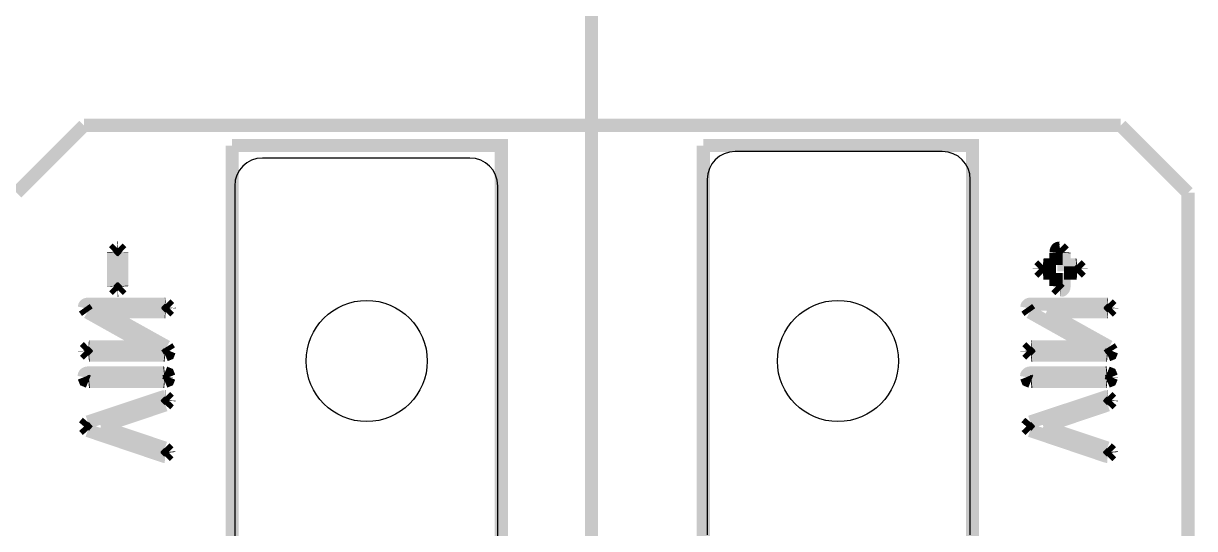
# Model space of a CAD drawing. Header units: millimetres. Extents: x 123.5 to 144.3, y 105.4 to 121.6.
# Drawn here: x 135.955 to 137.024, y 114.11 to 114.571 of the extents above; entities that cross this region are included whole.
import ezdxf

# ---------------------------------------------------------------- set-up
doc = ezdxf.new("R2010")
doc.units = ezdxf.units.MM
doc.layers.add('DESC', color=250, linetype='Continuous')

# ---------------------------------------------------------------- blocks, each defined once
blk = doc.blocks.new('board')
at = {"const_width": 0.008}
for points in [[(148.4951526050811, 112.4875071870088), (148.4951526050811, 114.8497111870088), (152.3534206050811, 114.8497111870088), (152.3534206050811, 112.4875071870088)], [(148.4951526050811, 112.4875071870088), (148.4951526050811, 114.8497111870088), (152.3534206050811, 114.8497111870088), (152.3534206050811, 112.4875071870088)], [(148.4951526050811, 112.4875071870088), (148.4951526050811, 114.8497111870088), (152.3534206050811, 114.8497111870088), (152.3534206050811, 112.4875071870088)], [(152.0038206050811, 114.3560091870088), (152.0447656050811, 114.3969541870088)], [(152.0038206050811, 114.3560091870088), (152.0447656050811, 114.3969541870088)], [(152.0038206050811, 114.3560091870088), (152.0447656050811, 114.3969541870088)], [(152.0447656050811, 114.3969541870088), (152.6753166050811, 114.3969541870088)], [(152.0447656050811, 114.3969541870088), (152.6753166050811, 114.3969541870088)], [(152.0447656050811, 114.3969541870088), (152.6753166050811, 114.3969541870088)], [(152.6753166050811, 114.3969541870088), (152.7162616050811, 114.3560091870088)], [(152.6753166050811, 114.3969541870088), (152.7162616050811, 114.3560091870088)], [(152.6753166050811, 114.3969541870088), (152.7162616050811, 114.3560091870088)], [(152.1348436050811, 114.1390011870088), (152.1348436050811, 114.3846701870088)], [(152.2986236050811, 114.1390011870088), (152.2986236050811, 114.3846701870088), (152.1348436050811, 114.3846701870088)], [(152.1348436050811, 114.1390011870088), (152.1348436050811, 114.3846701870088)], [(152.2986236050811, 114.1390011870088), (152.2986236050811, 114.3846701870088), (152.1348436050811, 114.3846701870088)], [(152.1348436050811, 114.1390011870088), (152.1348436050811, 114.3846701870088)], [(152.2986236050811, 114.1390011870088), (152.2986236050811, 114.3846701870088), (152.1348436050811, 114.3846701870088)], [(152.4214586050811, 114.1390011870088), (152.4214586050811, 114.3846701870088)], [(152.5852376050811, 114.1390011870088), (152.5852376050811, 114.3846701870088), (152.4214586050811, 114.3846701870088)], [(152.4214586050811, 114.1390011870088), (152.4214586050811, 114.3846701870088)], [(152.5852376050811, 114.1390011870088), (152.5852376050811, 114.3846701870088), (152.4214586050811, 114.3846701870088)], [(152.4214586050811, 114.1390011870088), (152.4214586050811, 114.3846701870088)], [(152.5852376050811, 114.1390011870088), (152.5852376050811, 114.3846701870088), (152.4214586050811, 114.3846701870088)], [(152.7162616050811, 114.3560091870088), (152.7162616050811, 112.9229381870088)], [(152.7162616050811, 114.3560091870088), (152.7162616050811, 112.9229381870088)], [(152.7162616050811, 114.3560091870088), (152.7162616050811, 112.9229381870088)], [(152.0650366050811, 114.3223621870088), (152.0628066050811, 114.3201331870088)], [(152.0650366050811, 114.3223621870088), (152.0628066050811, 114.3201331870088)], [(152.0650366050811, 114.3223621870088), (152.0628066050811, 114.3201331870088)], [(152.0628436050811, 114.3197311870088), (152.0628066050811, 114.3201331870088)], [(152.0628436050811, 114.3197311870088), (152.0628066050811, 114.3201331870088)], [(152.0628436050811, 114.3197311870088), (152.0628066050811, 114.3201331870088)], [(152.0628436050811, 114.3197321870088), (152.0628436050811, 114.2991181870088)], [(152.0628436050811, 114.3197321870088), (152.0628436050811, 114.2991181870088)], [(152.0628436050811, 114.3197321870088), (152.0628436050811, 114.2991181870088)], [(152.0650366050811, 114.3223621870088), (152.0651296050811, 114.3223601870088)], [(152.0650366050811, 114.3223621870088), (152.0651296050811, 114.3223601870088)], [(152.0650366050811, 114.3223621870088), (152.0651296050811, 114.3223601870088)], [(152.0654746050811, 114.3223861870088), (152.0651286050811, 114.3223601870088)], [(152.0654746050811, 114.3223861870088), (152.0651286050811, 114.3223601870088)], [(152.0654746050811, 114.3223861870088), (152.0651286050811, 114.3223601870088)], [(152.0654746050811, 114.3223861870088), (152.0677866050811, 114.3200741870088)], [(152.0654746050811, 114.3223861870088), (152.0677866050811, 114.3200741870088)], [(152.0654746050811, 114.3223861870088), (152.0677866050811, 114.3200741870088)], [(152.0677796050811, 114.3198931870088), (152.0677866050811, 114.3200741870088)], [(152.0677796050811, 114.3198931870088), (152.0677866050811, 114.3200741870088)], [(152.0677796050811, 114.3198931870088), (152.0677866050811, 114.3200741870088)], [(152.0677796050811, 114.2992321870088), (152.0677796050811, 114.3198921870088)], [(152.0677796050811, 114.2992321870088), (152.0677796050811, 114.3198921870088)], [(152.0677796050811, 114.2992321870088), (152.0677796050811, 114.3198921870088)], [(152.6383566050811, 114.3223601870088), (152.6373276050811, 114.3221761870088), (152.6369226050811, 114.3219461870088), (152.6365916050811, 114.3216231870088), (152.6363336050811, 114.3212091870088), (152.6361496050811, 114.3207021870088), (152.6360026050811, 114.3194121870088)], [(152.6383566050811, 114.3223601870088), (152.6373276050811, 114.3221761870088), (152.6369226050811, 114.3219461870088), (152.6365916050811, 114.3216231870088), (152.6363336050811, 114.3212091870088), (152.6361496050811, 114.3207021870088), (152.6360026050811, 114.3194121870088)], [(152.6383566050811, 114.3223601870088), (152.6373276050811, 114.3221761870088), (152.6369226050811, 114.3219461870088), (152.6365916050811, 114.3216231870088), (152.6363336050811, 114.3212091870088), (152.6361496050811, 114.3207021870088), (152.6360026050811, 114.3194121870088)], [(152.6360026050811, 114.3194121870088), (152.6360026050811, 114.3120531870088)], [(152.6360026050811, 114.3194121870088), (152.6360026050811, 114.3120531870088)], [(152.6360026050811, 114.3194121870088), (152.6360026050811, 114.3120531870088)], [(152.6384636050811, 114.3223631870088), (152.6383566050811, 114.3223601870088)], [(152.6384636050811, 114.3223631870088), (152.6383566050811, 114.3223601870088)], [(152.6384636050811, 114.3223631870088), (152.6383566050811, 114.3223601870088)], [(152.6384636050811, 114.3223631870088), (152.6409096050811, 114.3199161870088)], [(152.6384636050811, 114.3223631870088), (152.6409096050811, 114.3199161870088)], [(152.6384636050811, 114.3223631870088), (152.6409096050811, 114.3199161870088)], [(152.6408706050811, 114.3194791870088), (152.6409096050811, 114.3199161870088)], [(152.6408706050811, 114.3194791870088), (152.6409096050811, 114.3199161870088)], [(152.6408706050811, 114.3194791870088), (152.6409096050811, 114.3199161870088)], [(152.6482986050811, 114.3121451870088), (152.6408706050811, 114.3121451870088), (152.6408706050811, 114.3194811870088)], [(152.6482986050811, 114.3121451870088), (152.6408706050811, 114.3121451870088), (152.6408706050811, 114.3194811870088)], [(152.6482986050811, 114.3121451870088), (152.6408706050811, 114.3121451870088), (152.6408706050811, 114.3194811870088)], [(152.6279996050811, 114.3121041870088), (152.6256496050811, 114.3097541870088)], [(152.6279996050811, 114.3121041870088), (152.6256496050811, 114.3097541870088)], [(152.6279996050811, 114.3121041870088), (152.6256496050811, 114.3097541870088)], [(152.6279996050811, 114.3121041870088), (152.6284846050811, 114.3120531870088)], [(152.6279996050811, 114.3121041870088), (152.6284846050811, 114.3120531870088)], [(152.6279996050811, 114.3121041870088), (152.6284846050811, 114.3120531870088)], [(152.6360026050811, 114.3120531870088), (152.6284836050811, 114.3120531870088)], [(152.6360026050811, 114.3120531870088), (152.6284836050811, 114.3120531870088)], [(152.6360026050811, 114.3120531870088), (152.6284836050811, 114.3120531870088)], [(152.6487946050811, 114.3121951870088), (152.6482976050811, 114.3121451870088)], [(152.6487946050811, 114.3121951870088), (152.6482976050811, 114.3121451870088)], [(152.6487946050811, 114.3121951870088), (152.6482976050811, 114.3121451870088)], [(152.6487946050811, 114.3121951870088), (152.6512466050811, 114.3097441870088)], [(152.6487946050811, 114.3121951870088), (152.6512466050811, 114.3097441870088)], [(152.6487946050811, 114.3121951870088), (152.6512466050811, 114.3097441870088)], [(152.6256496050811, 114.3097441870088), (152.6256426050811, 114.3095631870088)], [(152.6256496050811, 114.3097441870088), (152.6256426050811, 114.3095631870088)], [(152.6256496050811, 114.3097441870088), (152.6256426050811, 114.3095631870088)], [(152.6280486050811, 114.3071571870088), (152.6256426050811, 114.3095631870088)], [(152.6280486050811, 114.3071571870088), (152.6256426050811, 114.3095631870088)], [(152.6280486050811, 114.3071571870088), (152.6256426050811, 114.3095631870088)], [(152.6256496050811, 114.3097451870088), (152.6256496050811, 114.3097541870088)], [(152.6256496050811, 114.3097451870088), (152.6256496050811, 114.3097541870088)], [(152.6256496050811, 114.3097451870088), (152.6256496050811, 114.3097541870088)], [(152.6280486050811, 114.3071571870088), (152.6284166050811, 114.3071861870088)], [(152.6280486050811, 114.3071571870088), (152.6284166050811, 114.3071861870088)], [(152.6280486050811, 114.3071571870088), (152.6284166050811, 114.3071861870088)], [(152.6284156050811, 114.3071851870088), (152.6360026050811, 114.3071851870088)], [(152.6284156050811, 114.3071851870088), (152.6360026050811, 114.3071851870088)], [(152.6284156050811, 114.3071851870088), (152.6360026050811, 114.3071851870088)], [(152.6360026050811, 114.3071851870088), (152.6360026050811, 114.2994611870088)], [(152.6360026050811, 114.3071851870088), (152.6360026050811, 114.2994611870088)], [(152.6360026050811, 114.3071851870088), (152.6360026050811, 114.2994611870088)], [(152.6385396050811, 114.2965811870088), (152.6395696050811, 114.2967661870088), (152.6399736050811, 114.2969961870088), (152.6403056050811, 114.2973181870088), (152.6405626050811, 114.2977331870088), (152.6407466050811, 114.2982401870088), (152.6408936050811, 114.2995291870088), (152.6408936050811, 114.3071851870088)], [(152.6385396050811, 114.2965811870088), (152.6395696050811, 114.2967661870088), (152.6399736050811, 114.2969961870088), (152.6403056050811, 114.2973181870088), (152.6405626050811, 114.2977331870088), (152.6407466050811, 114.2982401870088), (152.6408936050811, 114.2995291870088), (152.6408936050811, 114.3071851870088)], [(152.6385396050811, 114.2965811870088), (152.6395696050811, 114.2967661870088), (152.6399736050811, 114.2969961870088), (152.6403056050811, 114.2973181870088), (152.6405626050811, 114.2977331870088), (152.6407466050811, 114.2982401870088), (152.6408936050811, 114.2995291870088), (152.6408936050811, 114.3071851870088)], [(152.6408936050811, 114.3071851870088), (152.6485036050811, 114.3071851870088)], [(152.6408936050811, 114.3071851870088), (152.6485036050811, 114.3071851870088)], [(152.6408936050811, 114.3071851870088), (152.6485036050811, 114.3071851870088)], [(152.6488686050811, 114.3071581870088), (152.6485036050811, 114.3071861870088)], [(152.6488686050811, 114.3071581870088), (152.6485036050811, 114.3071861870088)], [(152.6488686050811, 114.3071581870088), (152.6485036050811, 114.3071861870088)], [(152.6488686050811, 114.3071581870088), (152.6512536050811, 114.3095431870088)], [(152.6488686050811, 114.3071581870088), (152.6512536050811, 114.3095431870088)], [(152.6488686050811, 114.3071581870088), (152.6512536050811, 114.3095431870088)], [(152.6512466050811, 114.3097231870088), (152.6512466050811, 114.3097441870088)], [(152.6512466050811, 114.3097231870088), (152.6512466050811, 114.3097441870088)], [(152.6512466050811, 114.3097231870088), (152.6512466050811, 114.3097441870088)], [(152.6512466050811, 114.3097211870088), (152.6512536050811, 114.3095431870088)], [(152.6512466050811, 114.3097211870088), (152.6512536050811, 114.3095431870088)], [(152.6512466050811, 114.3097211870088), (152.6512536050811, 114.3095431870088)], [(152.0628426050811, 114.2991191870088), (152.0628286050811, 114.2988631870088)], [(152.0628426050811, 114.2991191870088), (152.0628286050811, 114.2988631870088)], [(152.0628426050811, 114.2991191870088), (152.0628286050811, 114.2988631870088)], [(152.0651276050811, 114.2965641870088), (152.0628286050811, 114.2988631870088)], [(152.0651276050811, 114.2965641870088), (152.0628286050811, 114.2988631870088)], [(152.0651276050811, 114.2965641870088), (152.0628286050811, 114.2988631870088)], [(152.0651276050811, 114.2965641870088), (152.0654036050811, 114.2965811870088)], [(152.0651276050811, 114.2965641870088), (152.0654036050811, 114.2965811870088)], [(152.0651276050811, 114.2965641870088), (152.0654036050811, 114.2965811870088)], [(152.0655356050811, 114.2965771870088), (152.0654046050811, 114.2965811870088)], [(152.0655356050811, 114.2965771870088), (152.0654046050811, 114.2965811870088)], [(152.0655356050811, 114.2965771870088), (152.0654046050811, 114.2965811870088)], [(152.0655356050811, 114.2965771870088), (152.0678116050811, 114.2988531870088)], [(152.0655356050811, 114.2965771870088), (152.0678116050811, 114.2988531870088)], [(152.0655356050811, 114.2965771870088), (152.0678116050811, 114.2988531870088)], [(152.0677796050811, 114.2992321870088), (152.0678116050811, 114.2988531870088)], [(152.0677796050811, 114.2992321870088), (152.0678116050811, 114.2988531870088)], [(152.0677796050811, 114.2992321870088), (152.0678116050811, 114.2988531870088)], [(152.6360026050811, 114.2994601870088), (152.6359656050811, 114.2990331870088)], [(152.6360026050811, 114.2994601870088), (152.6359656050811, 114.2990331870088)], [(152.6360026050811, 114.2994601870088), (152.6359656050811, 114.2990331870088)], [(152.6384206050811, 114.2965781870088), (152.6359656050811, 114.2990331870088)], [(152.6384206050811, 114.2965781870088), (152.6359656050811, 114.2990331870088)], [(152.6384206050811, 114.2965781870088), (152.6359656050811, 114.2990331870088)], [(152.6384206050811, 114.2965781870088), (152.6385406050811, 114.2965811870088)], [(152.6384206050811, 114.2965781870088), (152.6385406050811, 114.2965811870088)], [(152.6384206050811, 114.2965781870088), (152.6385406050811, 114.2965811870088)], [(152.0941986050811, 114.2882621870088), (152.0478276050811, 114.2882621870088), (152.0465786050811, 114.2881211870088), (152.0460866050811, 114.2879441870088), (152.0456856050811, 114.2876971870088), (152.0453726050811, 114.2873791870088), (152.0451496050811, 114.2869901870088), (152.0449716050811, 114.2860001870088)], [(152.0941986050811, 114.2882621870088), (152.0478276050811, 114.2882621870088), (152.0465786050811, 114.2881211870088), (152.0460866050811, 114.2879441870088), (152.0456856050811, 114.2876971870088), (152.0453726050811, 114.2873791870088), (152.0451496050811, 114.2869901870088), (152.0449716050811, 114.2860001870088)], [(152.0941986050811, 114.2882621870088), (152.0478276050811, 114.2882621870088), (152.0465786050811, 114.2881211870088), (152.0460866050811, 114.2879441870088), (152.0456856050811, 114.2876971870088), (152.0453726050811, 114.2873791870088), (152.0451496050811, 114.2869901870088), (152.0449716050811, 114.2860001870088)], [(152.0468206050811, 114.2833951870088), (152.0449716050811, 114.2859971870088)], [(152.0468206050811, 114.2833951870088), (152.0449716050811, 114.2859971870088)], [(152.0468206050811, 114.2833951870088), (152.0449716050811, 114.2859971870088)], [(152.0951356050811, 114.2623231870088), (152.0570156050811, 114.2835311870088), (152.0941076050811, 114.2835311870088)], [(152.0951356050811, 114.2623231870088), (152.0570156050811, 114.2835311870088), (152.0941076050811, 114.2835311870088)], [(152.0951356050811, 114.2623231870088), (152.0570156050811, 114.2835311870088), (152.0941076050811, 114.2835311870088)], [(152.0468226050811, 114.2833941870088), (152.0845086050811, 114.2622771870088), (152.0478276050811, 114.2622771870088)], [(152.0468226050811, 114.2833941870088), (152.0845086050811, 114.2622771870088), (152.0478276050811, 114.2622771870088)], [(152.0468226050811, 114.2833941870088), (152.0845086050811, 114.2622771870088), (152.0478276050811, 114.2622771870088)], [(152.0944736050811, 114.2835011870088), (152.0941066050811, 114.2835321870088)], [(152.0944736050811, 114.2835011870088), (152.0941066050811, 114.2835321870088)], [(152.0944736050811, 114.2835011870088), (152.0941066050811, 114.2835321870088)], [(152.0945136050811, 114.2882851870088), (152.0941986050811, 114.2882621870088)], [(152.0945136050811, 114.2882851870088), (152.0941986050811, 114.2882621870088)], [(152.0945136050811, 114.2882851870088), (152.0941986050811, 114.2882621870088)], [(152.0944736050811, 114.2835011870088), (152.0967176050811, 114.2857451870088)], [(152.0944736050811, 114.2835011870088), (152.0967176050811, 114.2857451870088)], [(152.0944736050811, 114.2835011870088), (152.0967176050811, 114.2857451870088)], [(152.0945136050811, 114.2882851870088), (152.0967206050811, 114.2860771870088)], [(152.0945136050811, 114.2882851870088), (152.0967206050811, 114.2860771870088)], [(152.0945136050811, 114.2882851870088), (152.0967206050811, 114.2860771870088)], [(152.0967126050811, 114.2858851870088), (152.0967206050811, 114.2860771870088)], [(152.0967126050811, 114.2858851870088), (152.0967206050811, 114.2860771870088)], [(152.0967126050811, 114.2858851870088), (152.0967206050811, 114.2860771870088)], [(152.0967126050811, 114.2858861870088), (152.0967176050811, 114.2857451870088)], [(152.0967126050811, 114.2858861870088), (152.0967176050811, 114.2857451870088)], [(152.0967126050811, 114.2858861870088), (152.0967176050811, 114.2857451870088)], [(152.6674276050811, 114.2882621870088), (152.6210566050811, 114.2882621870088), (152.6198066050811, 114.2881211870088), (152.6193156050811, 114.2879441870088), (152.6189136050811, 114.2876971870088), (152.6186016050811, 114.2873791870088), (152.6183776050811, 114.2869901870088), (152.6181996050811, 114.2860001870088)], [(152.6674276050811, 114.2882621870088), (152.6210566050811, 114.2882621870088), (152.6198066050811, 114.2881211870088), (152.6193156050811, 114.2879441870088), (152.6189136050811, 114.2876971870088), (152.6186016050811, 114.2873791870088), (152.6183776050811, 114.2869901870088), (152.6181996050811, 114.2860001870088)], [(152.6674276050811, 114.2882621870088), (152.6210566050811, 114.2882621870088), (152.6198066050811, 114.2881211870088), (152.6193156050811, 114.2879441870088), (152.6189136050811, 114.2876971870088), (152.6186016050811, 114.2873791870088), (152.6183776050811, 114.2869901870088), (152.6181996050811, 114.2860001870088)], [(152.6200496050811, 114.2833951870088), (152.6181996050811, 114.2859971870088)], [(152.6200496050811, 114.2833951870088), (152.6181996050811, 114.2859971870088)], [(152.6200496050811, 114.2833951870088), (152.6181996050811, 114.2859971870088)], [(152.6200506050811, 114.2833941870088), (152.6577366050811, 114.2622771870088), (152.6210566050811, 114.2622771870088)], [(152.6200506050811, 114.2833941870088), (152.6577366050811, 114.2622771870088), (152.6210566050811, 114.2622771870088)], [(152.6200506050811, 114.2833941870088), (152.6577366050811, 114.2622771870088), (152.6210566050811, 114.2622771870088)], [(152.6302436050811, 114.2835311870088), (152.6673356050811, 114.2835311870088)], [(152.6683646050811, 114.2623231870088), (152.6302436050811, 114.2835311870088)], [(152.6302436050811, 114.2835311870088), (152.6673356050811, 114.2835311870088)], [(152.6683646050811, 114.2623231870088), (152.6302436050811, 114.2835311870088)], [(152.6302436050811, 114.2835311870088), (152.6673356050811, 114.2835311870088)], [(152.6683646050811, 114.2623231870088), (152.6302436050811, 114.2835311870088)], [(152.6677016050811, 114.2835011870088), (152.6673356050811, 114.2835321870088)], [(152.6677016050811, 114.2835011870088), (152.6673356050811, 114.2835321870088)], [(152.6677016050811, 114.2835011870088), (152.6673356050811, 114.2835321870088)], [(152.6677416050811, 114.2882851870088), (152.6674266050811, 114.2882621870088)], [(152.6677416050811, 114.2882851870088), (152.6674266050811, 114.2882621870088)], [(152.6677416050811, 114.2882851870088), (152.6674266050811, 114.2882621870088)], [(152.6677016050811, 114.2835011870088), (152.6699456050811, 114.2857451870088)], [(152.6677016050811, 114.2835011870088), (152.6699456050811, 114.2857451870088)], [(152.6677016050811, 114.2835011870088), (152.6699456050811, 114.2857451870088)], [(152.6677416050811, 114.2882851870088), (152.6699496050811, 114.2860771870088)], [(152.6677416050811, 114.2882851870088), (152.6699496050811, 114.2860771870088)], [(152.6677416050811, 114.2882851870088), (152.6699496050811, 114.2860771870088)], [(152.6699406050811, 114.2858851870088), (152.6699496050811, 114.2860771870088)], [(152.6699406050811, 114.2858851870088), (152.6699496050811, 114.2860771870088)], [(152.6699406050811, 114.2858851870088), (152.6699496050811, 114.2860771870088)], [(152.6699416050811, 114.2858861870088), (152.6699456050811, 114.2857451870088)], [(152.6699416050811, 114.2858861870088), (152.6699456050811, 114.2857451870088)], [(152.6699416050811, 114.2858861870088), (152.6699456050811, 114.2857451870088)], [(152.0474896050811, 114.2623011870088), (152.0450756050811, 114.2598881870088)], [(152.0474896050811, 114.2623011870088), (152.0450756050811, 114.2598881870088)], [(152.0474896050811, 114.2623011870088), (152.0450756050811, 114.2598881870088)], [(152.0474896050811, 114.2623011870088), (152.0478296050811, 114.2622771870088)], [(152.0474896050811, 114.2623011870088), (152.0478296050811, 114.2622771870088)], [(152.0474896050811, 114.2623011870088), (152.0478296050811, 114.2622771870088)], [(152.0951376050811, 114.2623221870088), (152.0967126050811, 114.2598111870088)], [(152.0951376050811, 114.2623221870088), (152.0967126050811, 114.2598111870088)], [(152.0951376050811, 114.2623221870088), (152.0967126050811, 114.2598111870088)], [(152.6207176050811, 114.2623011870088), (152.6183046050811, 114.2598881870088)], [(152.6207176050811, 114.2623011870088), (152.6183046050811, 114.2598881870088)], [(152.6207176050811, 114.2623011870088), (152.6183046050811, 114.2598881870088)], [(152.6207176050811, 114.2623011870088), (152.6210576050811, 114.2622771870088)], [(152.6207176050811, 114.2623011870088), (152.6210576050811, 114.2622771870088)], [(152.6207176050811, 114.2623011870088), (152.6210576050811, 114.2622771870088)], [(152.6683656050811, 114.2623221870088), (152.6699406050811, 114.2598111870088)], [(152.6683656050811, 114.2623221870088), (152.6699406050811, 114.2598111870088)], [(152.6683656050811, 114.2623221870088), (152.6699406050811, 114.2598111870088)], [(152.0450856050811, 114.2596731870088), (152.0450756050811, 114.2598881870088)], [(152.0450856050811, 114.2596731870088), (152.0450756050811, 114.2598881870088)], [(152.0450856050811, 114.2596731870088), (152.0450756050811, 114.2598881870088)], [(152.0450856050811, 114.2596711870088), (152.0450846050811, 114.2596381870088)], [(152.0450856050811, 114.2596711870088), (152.0450846050811, 114.2596381870088)], [(152.0450856050811, 114.2596711870088), (152.0450846050811, 114.2596381870088)], [(152.0474296050811, 114.2572941870088), (152.0450846050811, 114.2596381870088)], [(152.0474296050811, 114.2572941870088), (152.0450846050811, 114.2596381870088)], [(152.0474296050811, 114.2572941870088), (152.0450846050811, 114.2596381870088)], [(152.0474296050811, 114.2572941870088), (152.0478976050811, 114.2573411870088)], [(152.0474296050811, 114.2572941870088), (152.0478976050811, 114.2573411870088)], [(152.0474296050811, 114.2572941870088), (152.0478976050811, 114.2573411870088)], [(152.0478966050811, 114.2573411870088), (152.0936506050811, 114.2573411870088)], [(152.0478966050811, 114.2573411870088), (152.0936506050811, 114.2573411870088)], [(152.0478966050811, 114.2573411870088), (152.0936506050811, 114.2573411870088)], [(152.0941816050811, 114.2572841870088), (152.0936516050811, 114.2573401870088)], [(152.0941816050811, 114.2572841870088), (152.0936516050811, 114.2573401870088)], [(152.0941816050811, 114.2572841870088), (152.0936516050811, 114.2573401870088)], [(152.0941816050811, 114.2572841870088), (152.0959796050811, 114.2580141870088), (152.0967126050811, 114.2598111870088)], [(152.0941816050811, 114.2572841870088), (152.0959796050811, 114.2580141870088), (152.0967126050811, 114.2598111870088)], [(152.0941816050811, 114.2572841870088), (152.0959796050811, 114.2580141870088), (152.0967126050811, 114.2598111870088)], [(152.6183136050811, 114.2596731870088), (152.6183046050811, 114.2598881870088)], [(152.6183136050811, 114.2596731870088), (152.6183046050811, 114.2598881870088)], [(152.6183136050811, 114.2596731870088), (152.6183046050811, 114.2598881870088)], [(152.6183136050811, 114.2596711870088), (152.6183136050811, 114.2596381870088)], [(152.6183136050811, 114.2596711870088), (152.6183136050811, 114.2596381870088)], [(152.6183136050811, 114.2596711870088), (152.6183136050811, 114.2596381870088)], [(152.6206586050811, 114.2572941870088), (152.6183136050811, 114.2596381870088)], [(152.6206586050811, 114.2572941870088), (152.6183136050811, 114.2596381870088)], [(152.6206586050811, 114.2572941870088), (152.6183136050811, 114.2596381870088)], [(152.6206586050811, 114.2572941870088), (152.6211256050811, 114.2573411870088)], [(152.6206586050811, 114.2572941870088), (152.6211256050811, 114.2573411870088)], [(152.6206586050811, 114.2572941870088), (152.6211256050811, 114.2573411870088)], [(152.6211246050811, 114.2573411870088), (152.6668786050811, 114.2573411870088)], [(152.6211246050811, 114.2573411870088), (152.6668786050811, 114.2573411870088)], [(152.6211246050811, 114.2573411870088), (152.6668786050811, 114.2573411870088)], [(152.6674106050811, 114.2572841870088), (152.6668796050811, 114.2573401870088)], [(152.6674106050811, 114.2572841870088), (152.6668796050811, 114.2573401870088)], [(152.6674106050811, 114.2572841870088), (152.6668796050811, 114.2573401870088)], [(152.6674106050811, 114.2572841870088), (152.6692086050811, 114.2580141870088), (152.6699416050811, 114.2598111870088)], [(152.6674106050811, 114.2572841870088), (152.6692086050811, 114.2580141870088), (152.6699416050811, 114.2598111870088)], [(152.6674106050811, 114.2572841870088), (152.6692086050811, 114.2580141870088), (152.6699416050811, 114.2598111870088)], [(152.0933536050811, 114.2464621870088), (152.0480566050811, 114.2464621870088), (152.0466166050811, 114.2462991870088), (152.0460516050811, 114.2460961870088), (152.0455886050811, 114.2458111870088), (152.0452286050811, 114.2454441870088), (152.0449716050811, 114.2449971870088), (152.0447656050811, 114.2438571870088)], [(152.0933536050811, 114.2464621870088), (152.0480566050811, 114.2464621870088), (152.0466166050811, 114.2462991870088), (152.0460516050811, 114.2460961870088), (152.0455886050811, 114.2458111870088), (152.0452286050811, 114.2454441870088), (152.0449716050811, 114.2449971870088), (152.0447656050811, 114.2438571870088)], [(152.0933536050811, 114.2464621870088), (152.0480566050811, 114.2464621870088), (152.0466166050811, 114.2462991870088), (152.0460516050811, 114.2460961870088), (152.0455886050811, 114.2458111870088), (152.0452286050811, 114.2454441870088), (152.0449716050811, 114.2449971870088), (152.0447656050811, 114.2438571870088)], [(152.0474316050811, 114.2411931870088), (152.0455366050811, 114.2419631870088), (152.0447656050811, 114.2438581870088)], [(152.0474316050811, 114.2411931870088), (152.0455366050811, 114.2419631870088), (152.0447656050811, 114.2438581870088)], [(152.0474316050811, 114.2411931870088), (152.0455366050811, 114.2419631870088), (152.0447656050811, 114.2438581870088)], [(152.0474316050811, 114.2411931870088), (152.0479856050811, 114.2412511870088)], [(152.0474316050811, 114.2411931870088), (152.0479856050811, 114.2412511870088)], [(152.0474316050811, 114.2411931870088), (152.0479856050811, 114.2412511870088)], [(152.0479876050811, 114.2412511870088), (152.0934446050811, 114.2412511870088)], [(152.0479876050811, 114.2412511870088), (152.0934446050811, 114.2412511870088)], [(152.0479876050811, 114.2412511870088), (152.0934446050811, 114.2412511870088)], [(152.0938906050811, 114.2465181870088), (152.0933546050811, 114.2464631870088)], [(152.0938906050811, 114.2465181870088), (152.0933546050811, 114.2464631870088)], [(152.0938906050811, 114.2465181870088), (152.0933546050811, 114.2464631870088)], [(152.0939416050811, 114.2412031870088), (152.0934426050811, 114.2412521870088)], [(152.0939416050811, 114.2412031870088), (152.0934426050811, 114.2412521870088)], [(152.0939416050811, 114.2412031870088), (152.0934426050811, 114.2412521870088)], [(152.0938906050811, 114.2465181870088), (152.0957666050811, 114.2457551870088), (152.0965306050811, 114.2438771870088)], [(152.0938906050811, 114.2465181870088), (152.0957666050811, 114.2457551870088), (152.0965306050811, 114.2438771870088)], [(152.0938906050811, 114.2465181870088), (152.0957666050811, 114.2457551870088), (152.0965306050811, 114.2438771870088)], [(152.0939416050811, 114.2412031870088), (152.0957826050811, 114.2419521870088), (152.0965306050811, 114.2437931870088)], [(152.0939416050811, 114.2412031870088), (152.0957826050811, 114.2419521870088), (152.0965306050811, 114.2437931870088)], [(152.0939416050811, 114.2412031870088), (152.0957826050811, 114.2419521870088), (152.0965306050811, 114.2437931870088)], [(152.0965296050811, 114.2438561870088), (152.0965306050811, 114.2437931870088)], [(152.0965296050811, 114.2438561870088), (152.0965306050811, 114.2437931870088)], [(152.0965296050811, 114.2438561870088), (152.0965306050811, 114.2437931870088)], [(152.0965306050811, 114.2438591870088), (152.0965306050811, 114.2438771870088)], [(152.0965306050811, 114.2438591870088), (152.0965306050811, 114.2438771870088)], [(152.0965306050811, 114.2438591870088), (152.0965306050811, 114.2438771870088)], [(152.6665816050811, 114.2464621870088), (152.6212846050811, 114.2464621870088), (152.6198446050811, 114.2462991870088), (152.6192796050811, 114.2460961870088), (152.6188166050811, 114.2458111870088), (152.6184566050811, 114.2454441870088), (152.6181996050811, 114.2449971870088), (152.6179936050811, 114.2438571870088)], [(152.6665816050811, 114.2464621870088), (152.6212846050811, 114.2464621870088), (152.6198446050811, 114.2462991870088), (152.6192796050811, 114.2460961870088), (152.6188166050811, 114.2458111870088), (152.6184566050811, 114.2454441870088), (152.6181996050811, 114.2449971870088), (152.6179936050811, 114.2438571870088)], [(152.6665816050811, 114.2464621870088), (152.6212846050811, 114.2464621870088), (152.6198446050811, 114.2462991870088), (152.6192796050811, 114.2460961870088), (152.6188166050811, 114.2458111870088), (152.6184566050811, 114.2454441870088), (152.6181996050811, 114.2449971870088), (152.6179936050811, 114.2438571870088)], [(152.6206596050811, 114.2411931870088), (152.6187646050811, 114.2419631870088), (152.6179936050811, 114.2438581870088)], [(152.6206596050811, 114.2411931870088), (152.6187646050811, 114.2419631870088), (152.6179936050811, 114.2438581870088)], [(152.6206596050811, 114.2411931870088), (152.6187646050811, 114.2419631870088), (152.6179936050811, 114.2438581870088)], [(152.6206596050811, 114.2411931870088), (152.6212146050811, 114.2412511870088)], [(152.6206596050811, 114.2411931870088), (152.6212146050811, 114.2412511870088)], [(152.6206596050811, 114.2411931870088), (152.6212146050811, 114.2412511870088)], [(152.6212166050811, 114.2412511870088), (152.6666736050811, 114.2412511870088)], [(152.6212166050811, 114.2412511870088), (152.6666736050811, 114.2412511870088)], [(152.6212166050811, 114.2412511870088), (152.6666736050811, 114.2412511870088)], [(152.6671186050811, 114.2465181870088), (152.6665826050811, 114.2464631870088)], [(152.6671186050811, 114.2465181870088), (152.6665826050811, 114.2464631870088)], [(152.6671186050811, 114.2465181870088), (152.6665826050811, 114.2464631870088)], [(152.6671696050811, 114.2412031870088), (152.6666716050811, 114.2412521870088)], [(152.6671696050811, 114.2412031870088), (152.6666716050811, 114.2412521870088)], [(152.6671696050811, 114.2412031870088), (152.6666716050811, 114.2412521870088)], [(152.6671186050811, 114.2465181870088), (152.6689956050811, 114.2457551870088), (152.6697586050811, 114.2438771870088)], [(152.6671186050811, 114.2465181870088), (152.6689956050811, 114.2457551870088), (152.6697586050811, 114.2438771870088)], [(152.6671186050811, 114.2465181870088), (152.6689956050811, 114.2457551870088), (152.6697586050811, 114.2438771870088)], [(152.6671696050811, 114.2412031870088), (152.6690106050811, 114.2419521870088), (152.6697586050811, 114.2437931870088)], [(152.6671696050811, 114.2412031870088), (152.6690106050811, 114.2419521870088), (152.6697586050811, 114.2437931870088)], [(152.6671696050811, 114.2412031870088), (152.6690106050811, 114.2419521870088), (152.6697586050811, 114.2437931870088)], [(152.6697586050811, 114.2438591870088), (152.6697586050811, 114.2438771870088)], [(152.6697586050811, 114.2438591870088), (152.6697586050811, 114.2438771870088)], [(152.6697586050811, 114.2438591870088), (152.6697586050811, 114.2438771870088)], [(152.6697586050811, 114.2438561870088), (152.6697586050811, 114.2437931870088)], [(152.6697586050811, 114.2438561870088), (152.6697586050811, 114.2437931870088)], [(152.6697586050811, 114.2438561870088), (152.6697586050811, 114.2437931870088)], [(152.0941306050811, 114.2319731870088), (152.0933206050811, 114.2318721870088), (152.0925536050811, 114.2316531870088), (152.0470966050811, 114.2165461870088)], [(152.0941306050811, 114.2319731870088), (152.0933206050811, 114.2318721870088), (152.0925536050811, 114.2316531870088), (152.0470966050811, 114.2165461870088)], [(152.0941306050811, 114.2319731870088), (152.0933206050811, 114.2318721870088), (152.0925536050811, 114.2316531870088), (152.0470966050811, 114.2165461870088)], [(152.0550496050811, 114.2137581870088), (152.0942676050811, 114.2269681870088)], [(152.0550496050811, 114.2137581870088), (152.0942676050811, 114.2269681870088)], [(152.0550496050811, 114.2137581870088), (152.0942676050811, 114.2269681870088)], [(152.0943246050811, 114.2319811870088), (152.0941306050811, 114.2319731870088)], [(152.0943246050811, 114.2319811870088), (152.0941306050811, 114.2319731870088)], [(152.0943246050811, 114.2319811870088), (152.0941306050811, 114.2319731870088)], [(152.0942686050811, 114.2269681870088), (152.0965296050811, 114.2294361870088)], [(152.0942686050811, 114.2269681870088), (152.0965296050811, 114.2294361870088)], [(152.0942686050811, 114.2269681870088), (152.0965296050811, 114.2294361870088)], [(152.0943246050811, 114.2319811870088), (152.0965526050811, 114.2297531870088)], [(152.0943246050811, 114.2319811870088), (152.0965526050811, 114.2297531870088)], [(152.0943246050811, 114.2319811870088), (152.0965526050811, 114.2297531870088)], [(152.0965296050811, 114.2294351870088), (152.0965526050811, 114.2297531870088)], [(152.0965296050811, 114.2294351870088), (152.0965526050811, 114.2297531870088)], [(152.0965296050811, 114.2294351870088), (152.0965526050811, 114.2297531870088)], [(152.6673586050811, 114.2319731870088), (152.6665486050811, 114.2318721870088), (152.6657816050811, 114.2316531870088), (152.6203256050811, 114.2165461870088)], [(152.6673586050811, 114.2319731870088), (152.6665486050811, 114.2318721870088), (152.6657816050811, 114.2316531870088), (152.6203256050811, 114.2165461870088)], [(152.6673586050811, 114.2319731870088), (152.6665486050811, 114.2318721870088), (152.6657816050811, 114.2316531870088), (152.6203256050811, 114.2165461870088)], [(152.6282786050811, 114.2137581870088), (152.6674956050811, 114.2269681870088)], [(152.6282786050811, 114.2137581870088), (152.6674956050811, 114.2269681870088)], [(152.6282786050811, 114.2137581870088), (152.6674956050811, 114.2269681870088)], [(152.6675526050811, 114.2319811870088), (152.6673586050811, 114.2319731870088)], [(152.6675526050811, 114.2319811870088), (152.6673586050811, 114.2319731870088)], [(152.6675526050811, 114.2319811870088), (152.6673586050811, 114.2319731870088)], [(152.6674976050811, 114.2269681870088), (152.6697586050811, 114.2294361870088)], [(152.6674976050811, 114.2269681870088), (152.6697586050811, 114.2294361870088)], [(152.6674976050811, 114.2269681870088), (152.6697586050811, 114.2294361870088)], [(152.6675526050811, 114.2319811870088), (152.6697806050811, 114.2297531870088)], [(152.6675526050811, 114.2319811870088), (152.6697806050811, 114.2297531870088)], [(152.6675526050811, 114.2319811870088), (152.6697806050811, 114.2297531870088)], [(152.6697586050811, 114.2294351870088), (152.6697806050811, 114.2297531870088)], [(152.6697586050811, 114.2294351870088), (152.6697806050811, 114.2297531870088)], [(152.6697586050811, 114.2294351870088), (152.6697806050811, 114.2297531870088)], [(152.0470956050811, 114.2165461870088), (152.0447656050811, 114.2138271870088)], [(152.0470956050811, 114.2165461870088), (152.0447656050811, 114.2138271870088)], [(152.0470956050811, 114.2165461870088), (152.0447656050811, 114.2138271870088)], [(152.0470296050811, 114.2114041870088), (152.0447656050811, 114.2138271870088)], [(152.0470296050811, 114.2114041870088), (152.0447656050811, 114.2138271870088)], [(152.0470296050811, 114.2114041870088), (152.0447656050811, 114.2138271870088)], [(152.0470276050811, 114.2114041870088), (152.0930336050811, 114.1958631870088), (152.0936956050811, 114.1956971870088), (152.0941756050811, 114.1956581870088)], [(152.0470276050811, 114.2114041870088), (152.0930336050811, 114.1958631870088), (152.0936956050811, 114.1956971870088), (152.0941756050811, 114.1956581870088)], [(152.0470276050811, 114.2114041870088), (152.0930336050811, 114.1958631870088), (152.0936956050811, 114.1956971870088), (152.0941756050811, 114.1956581870088)], [(152.0939936050811, 114.2007311870088), (152.0550496050811, 114.2137581870088)], [(152.0939936050811, 114.2007311870088), (152.0550496050811, 114.2137581870088)], [(152.0939936050811, 114.2007311870088), (152.0550496050811, 114.2137581870088)], [(152.6203246050811, 114.2165461870088), (152.6179936050811, 114.2138271870088)], [(152.6203246050811, 114.2165461870088), (152.6179936050811, 114.2138271870088)], [(152.6203246050811, 114.2165461870088), (152.6179936050811, 114.2138271870088)], [(152.6202576050811, 114.2114041870088), (152.6179936050811, 114.2138271870088)], [(152.6202576050811, 114.2114041870088), (152.6179936050811, 114.2138271870088)], [(152.6202576050811, 114.2114041870088), (152.6179936050811, 114.2138271870088)], [(152.6202566050811, 114.2114041870088), (152.6662616050811, 114.1958631870088), (152.6669236050811, 114.1956971870088), (152.6674046050811, 114.1956581870088)], [(152.6202566050811, 114.2114041870088), (152.6662616050811, 114.1958631870088), (152.6669236050811, 114.1956971870088), (152.6674046050811, 114.1956581870088)], [(152.6202566050811, 114.2114041870088), (152.6662616050811, 114.1958631870088), (152.6669236050811, 114.1956971870088), (152.6674046050811, 114.1956581870088)], [(152.6672216050811, 114.2007311870088), (152.6282786050811, 114.2137581870088)], [(152.6672216050811, 114.2007311870088), (152.6282786050811, 114.2137581870088)], [(152.6672216050811, 114.2007311870088), (152.6282786050811, 114.2137581870088)], [(152.0939926050811, 114.2007311870088), (152.0963926050811, 114.1983771870088)], [(152.0939926050811, 114.2007311870088), (152.0963926050811, 114.1983771870088)], [(152.0939926050811, 114.2007311870088), (152.0963926050811, 114.1983771870088)], [(152.0941856050811, 114.1956571870088), (152.0964416050811, 114.1979131870088)], [(152.0941856050811, 114.1956571870088), (152.0964416050811, 114.1979131870088)], [(152.0941856050811, 114.1956571870088), (152.0964416050811, 114.1979131870088)], [(152.0963926050811, 114.1983791870088), (152.0964416050811, 114.1979131870088)], [(152.0963926050811, 114.1983791870088), (152.0964416050811, 114.1979131870088)], [(152.0963926050811, 114.1983791870088), (152.0964416050811, 114.1979131870088)], [(152.6672206050811, 114.2007311870088), (152.6696206050811, 114.1983771870088)], [(152.6672206050811, 114.2007311870088), (152.6696206050811, 114.1983771870088)], [(152.6672206050811, 114.2007311870088), (152.6696206050811, 114.1983771870088)], [(152.6674136050811, 114.1956571870088), (152.6696696050811, 114.1979131870088)], [(152.6674136050811, 114.1956571870088), (152.6696696050811, 114.1979131870088)], [(152.6674136050811, 114.1956571870088), (152.6696696050811, 114.1979131870088)], [(152.6696216050811, 114.1983791870088), (152.6696696050811, 114.1979131870088)], [(152.6696216050811, 114.1983791870088), (152.6696696050811, 114.1979131870088)], [(152.6696216050811, 114.1983791870088), (152.6696696050811, 114.1979131870088)], [(152.0941776050811, 114.1956571870088), (152.0941856050811, 114.1956571870088)], [(152.0941776050811, 114.1956571870088), (152.0941856050811, 114.1956571870088)], [(152.0941776050811, 114.1956571870088), (152.0941856050811, 114.1956571870088)], [(152.6674056050811, 114.1956571870088), (152.6674136050811, 114.1956571870088)], [(152.6674056050811, 114.1956571870088), (152.6674136050811, 114.1956571870088)], [(152.6674056050811, 114.1956571870088), (152.6674136050811, 114.1956571870088)]]:
    blk.add_lwpolyline(points, dxfattribs=at)
for points in [[(152.5838206050811, 114.1480091870088), (152.5838206050811, 114.3640091870088), (152.5834826050811, 114.3674851870088), (152.5825086050811, 114.3706991870088), (152.5809626050811, 114.3735901870088), (152.5789066050811, 114.3760951870088), (152.5764016050811, 114.3781511870088), (152.5735106050811, 114.3796971870088), (152.5702966050811, 114.3806711870088), (152.5668206050811, 114.3810091870088), (152.4408206050811, 114.3810091870088), (152.4373446050811, 114.3806711870088), (152.4341306050811, 114.3796971870088), (152.4312396050811, 114.3781511870088), (152.4287346050811, 114.3760951870088), (152.4266776050811, 114.3735901870088), (152.4251316050811, 114.3706991870088), (152.4241586050811, 114.3674851870088), (152.4238206050811, 114.3640091870088), (152.4238206050811, 114.1480091870088)], [(152.2964186050811, 114.1440721870088), (152.2964186050811, 114.3600721870088), (152.2960806050811, 114.3635481870088), (152.2951076050811, 114.3667621870088), (152.2935616050811, 114.3696531870088), (152.2915046050811, 114.3721581870088), (152.2889996050811, 114.3742141870088), (152.2861086050811, 114.3757601870088), (152.2828946050811, 114.3767341870088), (152.2794186050811, 114.3770721870088), (152.1534186050811, 114.3770721870088), (152.1499426050811, 114.3767341870088), (152.1467286050811, 114.3757601870088), (152.1438376050811, 114.3742141870088), (152.1413326050811, 114.3721581870088), (152.1392766050811, 114.3696531870088), (152.1377306050811, 114.3667621870088), (152.1367566050811, 114.3635481870088), (152.1364186050811, 114.3600721870088), (152.1364186050811, 114.1440721870088)]]:
    blk.add_lwpolyline(points)
for centre in [(152.2167336050811, 114.2536471870088), (152.2167336050811, 114.2536471870088), (152.2167336050811, 114.2536471870088), (152.5033476050811, 114.2536471870088), (152.5033476050811, 114.2536471870088), (152.5033476050811, 114.2536471870088)]:
    blk.add_circle(centre, 0.03685)

msp = doc.modelspace()

# ---------------------------------------------------------------- block references
at = {"layer": 'DESC', "xscale": 1.5, "yscale": 1.5, "zscale": 1.5}
msp.add_blockref('board', (-92.05671746998236, -57.11772846048295), dxfattribs=at)

doc.saveas('drawing.dxf')
